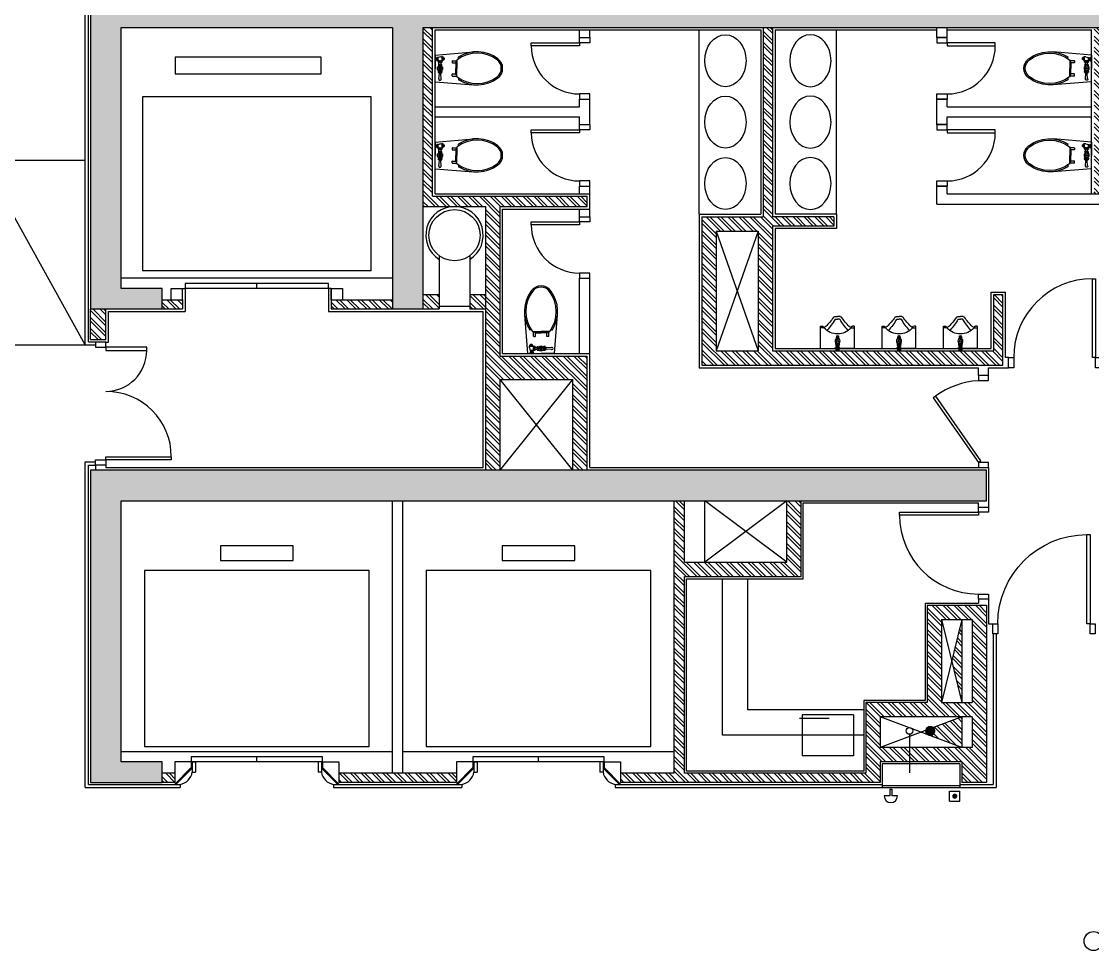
# Model space of a CAD drawing. Header units: millimetres. Extents: x 489570 to 664474, y -400689 to -233120.
# Drawn here: x 538886 to 549345, y -270743 to -261666 of the extents above; entities that cross this region are included whole.
import ezdxf
from ezdxf.lldxf.tags import DXFTag

# ---------------------------------------------------------------- set-up
doc = ezdxf.new("R2010")
doc.units = ezdxf.units.MM
doc.header["$LTSCALE"] = 10
doc.header["$MEASUREMENT"] = 0
for name, color, linetype in [('XREF BB LVL 3$0$X-WTC3-Level 3 segmented$0$DAS', 1, 'XREF BB LVL 3$0$X-WTC3-Level 3 segmented$0$DASHDOT'), ('XREF BB LVL 3$0$X-WTC3-Level 3 segmented$0$DOOR', 2, 'Continuous'), ('XREF BB LVL 3$0$X-WTC3-Level 3 segmented$0$DOR', 2, 'Continuous'), ('XREF BB LVL 3$0$X-WTC3-Level 3 segmented$0$FIN', 7, 'Continuous'), ('XREF BB LVL 3$0$X-WTC3-Level 3 segmented$0$GR-FITTING', 7, 'Continuous'), ('XREF BB LVL 3$0$X-WTC3-Level 3 segmented$0$HAT', 251, 'Continuous'), ('XREF BB LVL 3$0$X-WTC3-Level 3 segmented$0$HID', 1, 'XREF BB LVL 3$0$X-WTC3-Level 3 segmented$0$HIDDEN'), ('XREF BB LVL 3$0$X-WTC3-Level 3 segmented$0$PAR-low', 8, 'Continuous'), ('XREF BB LVL 3$0$X-WTC3-Level 3 segmented$0$PAT', 7, 'Continuous'), ('XREF BB LVL 3$0$X-WTC3-Level 3 segmented$0$ram', 1, 'Continuous'), ('XREF BB LVL 3$0$X-WTC3-Level 3 segmented$0$SAN', 8, 'Continuous'), ('XREF BB LVL 3$0$X-WTC3-Level 3 segmented$0$SHE', 7, 'Continuous'), ('XREF BB LVL 3$0$X-WTC3-Level 3 segmented$0$SPRINK', 7, 'Continuous'), ('XREF BB LVL 3$0$X-WTC3-Level 3 segmented$0$WAL', 7, 'Continuous')]:
    doc.layers.add(name, color=color, linetype=linetype)
tags = doc.linetypes.add('XREF BB LVL 3$0$X-WTC3-Level 3 segmented$0$DASHDOT', pattern=[1, 0.5, -0.25, 0, -0.25]).pattern_tags.tags
tags[10:11] = [DXFTag(74, 4), DXFTag(75, 0), DXFTag(340, '0'), DXFTag(46, 1.0), DXFTag(50, 0.0), DXFTag(44, 0.0), DXFTag(45, 0.0)]
tags[8:9] = [DXFTag(74, 4), DXFTag(75, 0), DXFTag(340, '0'), DXFTag(46, 1.0), DXFTag(50, 0.0), DXFTag(44, 0.0), DXFTag(45, 0.0)]
tags[6:7] = [DXFTag(74, 4), DXFTag(75, 0), DXFTag(340, '0'), DXFTag(46, 1.0), DXFTag(50, 0.0), DXFTag(44, 0.0), DXFTag(45, 0.0)]
tags[4:5] = [DXFTag(74, 4), DXFTag(75, 0), DXFTag(340, '0'), DXFTag(46, 1.0), DXFTag(50, 0.0), DXFTag(44, 0.0), DXFTag(45, 0.0)]
tags = doc.linetypes.add('XREF BB LVL 3$0$X-WTC3-Level 3 segmented$0$HIDDEN', pattern=[0.375, 0.25, -0.125]).pattern_tags.tags
tags[6:7] = [DXFTag(74, 4), DXFTag(75, 0), DXFTag(340, '0'), DXFTag(46, 1.0), DXFTag(50, 0.0), DXFTag(44, 0.0), DXFTag(45, 0.0)]
tags[4:5] = [DXFTag(74, 4), DXFTag(75, 0), DXFTag(340, '0'), DXFTag(46, 1.0), DXFTag(50, 0.0), DXFTag(44, 0.0), DXFTag(45, 0.0)]
pattern_1 = [(45, (-259.5, 12500), (-53.033, 53.033), []), (45, (-224.145, 12500), (-53.033, 53.033), [])]

# ---------------------------------------------------------------- blocks, each defined once
blk = doc.blocks.new('XREF BB LVL 3$0$X-WTC3-Level 3 segmented$0$SPRINKLER')
at = {"layer": 'XREF BB LVL 3$0$X-WTC3-Level 3 segmented$0$SPRINK', "color": 1, "const_width": 50}
blk.add_lwpolyline([(-25, 0, 1), (25, 0, 1)], format="xyb", close=True, dxfattribs=at)
blk = doc.blocks.new('XREF BB LVL 3$0$X-WTC3-Level 3 segmented$0$TA-CU714V')
at = {"layer": 'XREF BB LVL 3$0$X-WTC3-Level 3 segmented$0$SAN', "color": 0, "linetype": 'Continuous'}
for p, q in [((0, 65), (376, 95)), ((0, 65), (0, -65)), ((10, 14), (10, 37)), ((22, 34), (10, 34)), ((22, 17), (10, 17)), ((22, 12), (22, 39)), ((30, 12), (30, 39)), ((30, 14), (33, 14)), ((34, 8), (64, 8)), ((36, 11), (36, 8)), ((56, 48), (67, 48)), ((61, 9), (61, 8)), ((68, 12), (64, 12)), ((68, 11), (68, 48)), ((68, 48), (75, 48)), ((68, 11), (74, 11)), ((70, 11), (70, 48)), ((83, 34), (82, 34)), ((83, 26), (82, 26)), ((83, 39), (83, 21)), ((83, 39), (88, 39)), ((83, 21), (88, 21)), ((90, 37), (90, 22)), ((167, 7), (167, -7)), ((170, 10), (213, 10)), ((213, 17), (213, -65)), ((230, 30), (230, 44)), ((0, -195), (0, -65)), ((33, -29), (33, -45)), ((34, -7), (64, -7)), ((34, -27), (63, -27)), ((34, -91), (64, -91)), ((36, -91), (36, -86)), ((38, -27), (38, -7)), ((59, -27), (59, -7)), ((64, -29), (64, -45)), ((64, -91), (64, -84)), ((170, -11), (202, -11)), ((202, -6), (202, -65)), ((202, -124), (202, -65)), ((206, -3), (213, -3)), ((213, -147), (213, -65)), ((0, -195), (376, -226)), ((34, -107), (64, -107)), ((38, -107), (38, -114)), ((38, -168), (42, -115)), ((40, -115), (59, -115)), ((59, -168), (56, -115)), ((61, -107), (61, -114)), ((167, -137), (167, -123)), ((170, -120), (202, -120)), ((170, -141), (213, -141)), ((206, -127), (213, -127)), ((230, -160), (230, -174))]:
    blk.add_line(p, q, dxfattribs=at)
for points in [[(30, 39, 0.118426), (30, 40, 0.104638), (29, 41, 0.089652), (28, 42, 0.081329), (26, 42, 0.081329), (25, 42, 0.089652), (23, 41, 0.104638), (23, 40, 0.118426), (22, 39, 0.118426), (23, 38, 0.104638), (23, 37, 0.089652), (25, 36, 0.081329), (26, 36, 0.081329), (28, 36, 0.089652), (29, 37, 0.104638), (30, 38, 0.118426)], [(30, 26, 0.050004), (30, 29, 0.063828), (29, 31, 0.10367), (28, 33, 0.177525), (26, 34, 0.177525), (25, 33, 0.10367), (23, 31, 0.063828), (23, 29, 0.050004), (22, 26, 0.050004), (23, 22, 0.063828), (23, 20, 0.10367), (25, 18, 0.177525), (26, 18, 0.177525), (28, 18, 0.10367), (29, 20, 0.063828), (30, 22, 0.050004)], [(30, 12, 0.118426), (30, 14, 0.104638), (29, 15, 0.089652), (28, 15, 0.081329), (26, 16, 0.081329), (25, 15, 0.089652), (23, 15, 0.104638), (23, 14, 0.118426), (22, 12, 0.118426), (23, 11, 0.104638), (23, 10, 0.089652), (25, 10, 0.081329), (26, 9, 0.081329), (28, 9, 0.089652), (29, 10, 0.104638), (30, 11, 0.118426)], [(34, -7, 0.190243), (35, -7, 0.100817), (37, -5, 0.058938), (37, -3, 0.045387), (38, 0, 0.045387), (37, 4, 0.058938), (37, 6, 0.100817), (35, 8, 0.190243), (34, 8, 0.190243), (33, 8, 0.100817), (32, 6, 0.058938), (31, 4, 0.045387), (31, 0, 0.045387), (31, -3, 0.058938), (32, -5, 0.100817), (33, -7, 0.190243)], [(49, -7, 0.074722), (53, -7, 0.085277), (57, -5, 0.106212), (59, -2, 0.127921), (60, 0, 0.127921), (59, 3, 0.106212), (57, 6, 0.085277), (53, 7, 0.074722), (49, 8, 0.074722), (45, 7, 0.085277), (42, 6, 0.106212), (40, 3, 0.127921), (39, 0, 0.127921), (40, -2, 0.106212), (42, -5, 0.085277), (45, -7, 0.074722)], [(64, -7, 0.190243), (66, -7, 0.100817), (67, -5, 0.058938), (68, -3, 0.045387), (68, 0, 0.045387), (68, 4, 0.058938), (67, 6, 0.100817), (66, 8, 0.190243), (64, 8, 0.190243), (63, 8, 0.100817), (62, 6, 0.058938), (61, 4, 0.045387), (61, 0, 0.045387), (61, -3, 0.058938), (62, -5, 0.100817), (63, -7, 0.190243)], [(34, -107, 0.190243), (35, -106, 0.100817), (37, -104, 0.058938), (37, -102, 0.045387), (38, -99, 0.045387), (37, -96, 0.058938), (37, -94, 0.100817), (35, -92, 0.190243), (34, -91, 0.190243), (33, -92, 0.100817), (32, -94, 0.058938), (31, -96, 0.045387), (31, -99, 0.045387), (31, -102, 0.058938), (32, -104, 0.100817), (33, -106, 0.190243)], [(49, -107, 0.074722), (53, -106, 0.085277), (57, -104, 0.106212), (59, -102, 0.127921), (60, -99, 0.127921), (59, -96, 0.106212), (57, -94, 0.085277), (53, -92, 0.074722), (49, -91, 0.074722), (45, -92, 0.085277), (42, -94, 0.106212), (40, -96, 0.127921), (39, -99, 0.127921), (40, -102, 0.106212), (42, -104, 0.085277), (45, -106, 0.074722)], [(64, -107, 0.190243), (66, -106, 0.100817), (67, -104, 0.058938), (68, -102, 0.045387), (68, -99, 0.045387), (68, -96, 0.058938), (67, -94, 0.100817), (66, -92, 0.190243), (64, -91, 0.190243), (63, -92, 0.100817), (62, -94, 0.058938), (61, -96, 0.045387), (61, -99, 0.045387), (61, -102, 0.058938), (62, -104, 0.100817), (63, -106, 0.190243)]]:
    blk.add_lwpolyline(points, format="xyb", close=True, dxfattribs=at)
blk.add_lwpolyline([(49, -56), (41, -60), (41, -68), (49, -73), (56, -68), (56, -60)], close=True, dxfattribs=at)
for centre, radius in [((48, -64), 25.1), ((48, -64), 20.5), ((49, -64), 6.36)]:
    blk.add_circle(centre, radius, dxfattribs=at)
for centre, radius, start, end in [((0, 37), 9.84, 0.5943, 92.0533), ((0, 14), 9.84, 267.9467, 359.4057), ((55, 3), 44.4, 89.1806, 124.5357), ((33, 11), 2.59, 0, 90), ((64, 9), 2.59, 90, 180), ((67, 47), 1.04, 0, 90), ((74, 16), 5.18, 270, 333.0965), ((75, 43), 5.18, 22.5111, 90), ((44, 31), 38.2, 333.0965, 22.5111), ((88, 37), 1.55, 0, 90), ((88, 22), 1.55, 270, 0), ((170, 7), 3.24, 90, 180), ((217, 17), 3.24, 126.7705, 180), ((410, -242), 326, 53.0131, 126.7705), ((233, 44), 3.24, 121.7858, 180), ((410, -242), 339, 53.0131, 121.7858), ((543, -64), 104, 359.3863, 52.4897), ((543, -64), 117, 359.3863, 52.4897), ((34, -29), 1.55, 90, 180), ((63, -29), 1.55, 0, 90), ((170, -7), 3.24, 180, 270), ((206, -6), 3.24, 90, 180), ((543, -66), 104, 307.5103, 0.6137), ((543, -66), 117, 307.5103, 0.6137), ((40, -114), 1.55, 180, 270), ((48, -171), 10.8, 162.4211, 13.723), ((59, -114), 1.55, 270, 0), ((170, -123), 3.24, 90, 180), ((170, -137), 3.24, 180, 270), ((206, -124), 3.24, 180, 270), ((217, -147), 3.24, 180, 233.2295), ((410, 112), 326, 233.2295, 306.9869), ((233, -174), 3.24, 180, 238.2142), ((410, 112), 339, 238.2142, 306.9869)]:
    blk.add_arc(centre, radius, start, end, dxfattribs=at)
blk = doc.blocks.new('XREF BB LVL 3$0$X-WTC3-Level 3 segmented$0$PA60X')
at = {"layer": 'XREF BB LVL 3$0$X-WTC3-Level 3 segmented$0$DOOR'}
for p, q in [((-0.08, 0.57), (-0.05, 0.57)), ((-0.08, 0.1), (-0.08, 0.57)), ((-0.05, 0.57), (-0.05, 0.1)), ((-0.55, 0.1), (-0.6, 0.1)), ((-0.6, 0.1), (-0.6, 0)), ((-0.6, 0), (-0.55, 0)), ((-0.55, 0), (-0.55, 0.1)), ((-0.05, 0.1), (-0.08, 0.1)), ((-0.05, 0), (-0.05, 0.1)), ((-0.05, 0.1), (0, 0.1)), ((0, 0), (-0.05, 0)), ((0, 0.1), (0, 0))]:
    blk.add_line(p, q, dxfattribs=at)
blk.add_arc((-0.08, 0.1), 0.47, 90, 180, dxfattribs=at)
blk = doc.blocks.new('XREF BB LVL 3$0$X-WTC3-Level 3 segmented$0$PA60')
at = {"layer": 'XREF BB LVL 3$0$X-WTC3-Level 3 segmented$0$DOOR'}
for p, q in [((0.08, 0.57), (0.05, 0.57)), ((0.05, 0.57), (0.05, 0.1)), ((0.08, 0.1), (0.08, 0.57)), ((0, 0.1), (0, 0)), ((0.05, 0.1), (0, 0.1)), ((0, 0), (0.05, 0)), ((0.05, 0.1), (0.08, 0.1)), ((0.05, 0), (0.05, 0.1)), ((0.55, 0.1), (0.6, 0.1)), ((0.55, 0), (0.55, 0.1)), ((0.6, 0), (0.55, 0)), ((0.6, 0.1), (0.6, 0))]:
    blk.add_line(p, q, dxfattribs=at)
blk.add_arc((0.08, 0.1), 0.47, 0, 90, dxfattribs=at)
blk = doc.blocks.new('XREF BB LVL 3$0$X-WTC3-Level 3 segmented$0$PA90X')
at = {"layer": 'XREF BB LVL 3$0$X-WTC3-Level 3 segmented$0$DOOR'}
for p, q in [((-0.08, 0.1), (-0.08, 0.87)), ((-0.08, 0.87), (-0.05, 0.87)), ((-0.05, 0.87), (-0.05, 0.1)), ((-0.9, 0.1), (-0.85, 0.1)), ((-0.9, 0), (-0.9, 0.1)), ((-0.85, 0), (-0.9, 0)), ((-0.85, 0.1), (-0.85, 0)), ((-0.05, 0.1), (-0.08, 0.1)), ((-0.05, 0), (-0.05, 0.1)), ((-0.05, 0.1), (0, 0.1)), ((0, 0), (-0.05, 0)), ((0, 0.1), (0, 0))]:
    blk.add_line(p, q, dxfattribs=at)
blk.add_arc((-0.08, 0.1), 0.77, 90, 180, dxfattribs=at)
blk = doc.blocks.new('XREF BB LVL 3$0$X-WTC3-Level 3 segmented$0$PA100')
at = {"layer": 'XREF BB LVL 3$0$X-WTC3-Level 3 segmented$0$DOOR'}
for p, q in [((0.05, 0.97), (0.05, 0.1)), ((0.08, 0.97), (0.05, 0.97)), ((0.08, 0.1), (0.08, 0.97)), ((0.05, 0.1), (0, 0.1)), ((0, 0.1), (0, 0)), ((0.05, 0.1), (0.08, 0.1)), ((0.05, 0), (0.05, 0.1)), ((0.95, 0.1), (0.95, 0)), ((1, 0.1), (0.95, 0.1)), ((1, 0), (1, 0.1)), ((0, 0), (0.05, 0)), ((0.95, 0), (1, 0))]:
    blk.add_line(p, q, dxfattribs=at)
blk.add_arc((0.08, 0.1), 0.87, 0, 90, dxfattribs=at)
blk = doc.blocks.new('XREF BB LVL 3$0$X-WTC3-Level 3 segmented$0$TA-U57M')
at = {"layer": 'XREF BB LVL 3$0$X-WTC3-Level 3 segmented$0$GR-FITTING', "color": 0}
for p, q in [((-11, -11), (-26, 0)), ((-13, 17), (13, 17)), ((-13, 0), (-13, 17)), ((9, -11), (26, 0)), ((13, 17), (13, 0)), ((-7, -63), (-13, -73)), ((-13, -73), (-7, -84)), ((9, -11), (-11, -11)), ((11, -99), (-11, -99)), ((6, -63), (-7, -63)), ((-7, -84), (6, -84)), ((12, -73), (6, -63)), ((6, -84), (12, -73)), ((11, -109), (-11, -109)), ((12, -119), (-11, -119)), ((-9, -114), (-9, -109)), ((7, -115), (-8, -115)), ((-3, -119), (-3, -115)), ((3, -119), (3, -115)), ((9, -114), (9, -109))]:
    blk.add_line(p, q, dxfattribs=at)
at = {"layer": 'XREF BB LVL 3$0$X-WTC3-Level 3 segmented$0$GR-FITTING', "color": 0, "extrusion": (0, 0, -1)}
for centre, major_axis in [((0, -73), (0, 25.4)), ((0, -33), (0, 10.8)), ((0, -33), (0, 7.38))]:
    blk.add_ellipse(centre, major_axis=major_axis, ratio=0.977675, dxfattribs=at)
for centre, major_axis, start_param, end_param in [((190, -64), (0, 212), 4.753069, 4.96598), ((-120, -58), (0, 140), 1.223064, 1.547267), ((0, -108), (0, 16.5), 2.321583, 3.961602), ((-8, -114), (0, 1.21), 3.141593, 4.712389), ((7, -114), (0, 1.21), 1.570796, 3.141593)]:
    blk.add_ellipse(centre, major_axis=major_axis, ratio=0.977675, start_param=start_param, end_param=end_param, dxfattribs=at)
at = {"layer": 'XREF BB LVL 3$0$X-WTC3-Level 3 segmented$0$GR-FITTING', "color": 0}
for centre, major_axis, start_param, end_param in [((-5, -104), (0, 9.25), 1.338282, 1.558772), ((-5, -104), (0, 9.25), 1.558772, 1.779262), ((-10, -103), (0, 3.63), 0.641318, 1.062781), ((-8, -104), (0, 5.94), 1.062781, 1.338282), ((-11, -101), (0, 1.54), 6.271161, 6.924503), ((-11, -101), (0, 1.54), 5.617818, 6.271161), ((-12, -103), (0, 3.63), 5.196354, 5.617818), ((-14, -104), (0, 5.94), 4.920854, 5.196354), ((-17, -104), (0, 9.25), 4.700364, 4.920854), ((-17, -104), (0, 9.25), 4.479874, 4.700364), ((-2, -105), (0, 5.57), 0.611779, 1.037458), ((-3, -104), (0, 3.58), 1.037458, 1.570796), ((-3, -104), (0, 3.58), 1.570796, 2.104134), ((-1, -107), (0, 7.53), 0.28281, 0.611779), ((0, -109), (0, 10.2), 6.283185, 6.565996), ((0, -109), (0, 10.2), 6.000375, 6.283185), ((1, -107), (0, 7.53), 5.671407, 6.000375), ((2, -105), (0, 5.57), 5.245727, 5.671407), ((3, -104), (0, 3.58), 4.712389, 5.245727), ((3, -104), (0, 3.58), 4.179051, 4.712389), ((18, -104), (0, 9.25), 1.558772, 1.779262), ((12, -103), (0, 3.63), 0.641318, 1.062781), ((14, -104), (0, 5.94), 1.062781, 1.338282), ((18, -104), (0, 9.25), 1.338282, 1.558772), ((11, -101), (0, 1.54), 6.271161, 6.924503), ((11, -101), (0, 1.54), 5.617818, 6.271161), ((10, -103), (0, 3.63), 5.196354, 5.617818), ((8, -104), (0, 5.94), 4.920854, 5.196354), ((5, -104), (0, 9.25), 4.700364, 4.920854), ((5, -104), (0, 9.25), 4.479874, 4.700364), ((-8, -105), (0, 5.94), 1.779262, 2.054762), ((-10, -106), (0, 3.63), 2.054762, 2.476225), ((-11, -108), (0, 1.54), 2.476225, 3.129568), ((-11, -108), (0, 1.54), 3.129568, 3.782911), ((-12, -106), (0, 3.63), 3.782911, 4.204374), ((-14, -105), (0, 5.94), 4.204374, 4.479874), ((-2, -103), (0, 5.57), 2.104134, 2.529814), ((-1, -102), (0, 7.53), 2.529814, 2.858782), ((0, -99), (0, 10.2), 2.858782, 3.141593), ((0, -99), (0, 10.2), 3.141593, 3.424403), ((1, -102), (0, 7.53), 3.424403, 3.753371), ((2, -103), (0, 5.57), 3.753371, 4.179051), ((14, -105), (0, 5.94), 1.779262, 2.054762), ((12, -106), (0, 3.63), 2.054762, 2.476225), ((11, -108), (0, 1.54), 2.476225, 3.129568), ((11, -108), (0, 1.54), 3.129568, 3.782911), ((10, -106), (0, 3.63), 3.782911, 4.204374), ((8, -105), (0, 5.94), 4.204374, 4.479874)]:
    blk.add_ellipse(centre, major_axis=major_axis, ratio=0.977675, start_param=start_param, end_param=end_param, dxfattribs=at)
at = {"layer": 'XREF BB LVL 3$0$X-WTC3-Level 3 segmented$0$SAN', "color": 0, "linetype": 'Continuous'}
for p, q in [((-165, 0), (0, 0)), ((-165, 0), (-165, -215)), ((165, 0), (0, 0)), ((165, 0), (165, -215)), ((-133, -199), (-162, -199)), ((-133, -199), (-143, -217)), ((133, -199), (143, -217)), ((133, -199), (162, -199)), ((-162, -218), (-146, -218)), ((-27, -310), (0, -310)), ((-20, -286), (0, -286)), ((20, -286), (0, -286)), ((27, -310), (0, -310)), ((162, -218), (146, -218))]:
    blk.add_line(p, q, dxfattribs=at)
at = {"layer": 'XREF BB LVL 3$0$X-WTC3-Level 3 segmented$0$SAN', "color": 0, "linetype": 'Continuous', "extrusion": (0, 0, -1)}
for centre, major_axis, start_param, end_param in [((-162, -196), (0, 3.02), 3.141593, 4.712389), ((-151, -255), (0, 56.1), 0.302993, 0.722879), ((1, -332), (0, 191), 5.482912, 6.276941), ((-475, -541), (0, 528), 0.802565, 1.060002), ((-1, -332), (0, 191), 0.006245, 0.800274), ((475, -541), (0, 528), 5.223184, 5.48062), ((151, -255), (0, 56.1), 5.560307, 5.980192), ((162, -196), (0, 3.02), 1.570796, 3.141593), ((-162, -215), (0, 3.02), 3.141593, 4.712389), ((-146, -215), (0, 3.02), 2.10462, 3.141593), ((-612, -726), (0, 722), 0.781304, 0.946281), ((-27, -295), (0, 15.1), 3.141593, 4.087874), ((-20, -280), (0, 6.05), 3.141593, 4.201594), ((20, -280), (0, 6.05), 2.081591, 3.141593), ((27, -295), (0, 15.1), 2.195311, 3.141593), ((612, -726), (0, 722), 5.336904, 5.501881), ((146, -215), (0, 3.02), 3.141593, 4.178565), ((162, -215), (0, 3.02), 1.570796, 3.141593)]:
    blk.add_ellipse(centre, major_axis=major_axis, ratio=0.977675, start_param=start_param, end_param=end_param, dxfattribs=at)
blk = doc.blocks.new('XREF BB LVL 3$0$X-WTC3-Level 3 segmented$0$PA90')
at = {"layer": 'XREF BB LVL 3$0$X-WTC3-Level 3 segmented$0$DOOR'}
for p, q in [((0.682, 0.54), (0.05, 0.1)), ((0.699, 0.516), (0.682, 0.54)), ((0.067, 0.075), (0.699, 0.516)), ((0, 0.1), (0, 0)), ((0.05, 0.1), (0, 0.1)), ((0, 0), (0.05, 0)), ((0.05, 0), (0.05, 0.1)), ((0.05, 0.1), (0.067, 0.075)), ((0.9, 0.1), (0.85, 0.1)), ((0.85, 0.1), (0.85, 0)), ((0.85, 0), (0.9, 0)), ((0.9, 0), (0.9, 0.1))]:
    blk.add_line(p, q, dxfattribs=at)
blk.add_arc((0.05, 0.05), 0.8, 3.5833, 35.6777, dxfattribs=at)
blk = doc.blocks.new('XREF BB LVL 3$0$X-WTC3-Level 3 segmented$0$CORE3-8')
at = {"layer": 'XREF BB LVL 3$0$X-WTC3-Level 3 segmented$0$HAT'}
for points in [[(1550, -2250), (1750, -2250), (1750, -1850), (4300, -1850), (4300, -10300), (4600, -10300), (4600, -1550), (1550, -1550)], [(1850, -11440), (1550, -11440), (1550, -14950), (9325, -14950), (9325, -1550), (6175, -1550), (6175, -2250), (6375, -2250), (6375, -1850), (8925, -1850), (8925, -4500), (6175, -4500), (6175, -4800), (8925, -4800), (8925, -11440), (2900, -11440), (2900, -11740), (8925, -11740), (8925, -14550), (1850, -14550)]]:
    blk.add_hatch(color=256, dxfattribs=at).paths.add_polyline_path(points)
h = blk.add_hatch(dxfattribs=at)
h.set_pattern_fill('ANSI32', color=8, scale=200, style=0)
h.set_pattern_definition(pattern_1)
h.paths.add_polyline_path([(1640, -2250), (1550, -2250), (1550, -2375), (1640, -2375)])
h.paths.add_polyline_path([(1640, -3975), (1550, -3975), (1550, -5125), (1640, -5125)])
h.paths.add_polyline_path([(1640, -6725), (1550, -6725), (1550, -7350), (1550, -9260), (1750, -9260), (1750, -10060), (1550, -10060), (1550, -10300), (3280, -10300), (3280, -9720), (2330, -9720), (2330, -9120), (1640, -9120), (1640, -7350), (3560, -7350), (3560, -8490), (4300, -8490), (4300, -8350), (3700, -8350), (3700, -7350), (4300, -7350), (4300, -7250), (1640, -7250)])
h.paths.add_polyline_path([(1890, -9260), (2190, -9260), (2190, -10160), (1890, -10160)], flags=16)
h.paths.add_polyline_path([(2190, -10060), (1890, -10060), (2040, -9660)], flags=0)
h.paths.add_polyline_path([(2330, -9860), (3140, -9860), (3140, -10160), (2330, -10160)], flags=16)
h.paths.add_polyline_path([(3140, -10060), (2330, -10060), (2735, -9960)], flags=0)
h.paths.add_polyline_path([(6315, -4800), (6175, -4800), (6175, -4955), (6315, -4955)])
h.paths.add_polyline_path([(6315, -5255), (6175, -5255), (6175, -5410), (6315, -5410)])
h = blk.add_hatch(dxfattribs=at)
h.set_pattern_fill('ANSI32', color=8, scale=200, style=0)
h.set_pattern_definition([(225, (259.5, -12500), (53.033, -53.033), []), (225, (224.145, -12500), (53.033, -53.033), [])])
h.paths.add_polyline_path([(6265, -3900), (6175, -3900), (6175, -4500), (6265, -4500)])
h = blk.add_hatch(dxfattribs=at)
h.set_pattern_fill('ANSI32', color=8, scale=200, style=0)
h.set_pattern_definition(pattern_1)
h.paths.add_polyline_path([(5715, -5550), (7175, -5550), (7175, -6400), (7275, -6400), (7275, -4890), (8925, -4890), (8925, -4800), (7175, -4800), (7175, -5410), (4600, -5410), (4600, -5550), (5485, -5550), (5485, -6260), (4600, -6260), (4600, -6400), (5715, -6400)])
h = blk.add_hatch(dxfattribs=at)
h.set_pattern_fill('ANSI32', color=8, scale=200, style=0)
h.set_pattern_definition(pattern_1)
h.paths.add_polyline_path([(8925, -8120), (7075, -8120), (7075, -7520), (6875, -7520), (6875, -7660), (6935, -7660), (6935, -8070), (6875, -8070), (6875, -8210), (6985, -8210), (6985, -8810), (7075, -8810), (7075, -8210), (8925, -8210)])
h.paths.add_polyline_path([(6875, -8070), (5765, -8070), (5765, -7660), (6875, -7660), (6875, -7520), (5625, -7520), (5625, -10460), (6315, -10460), (6315, -10370), (5765, -10370), (5765, -8210), (6875, -8210)])
h.paths.add_polyline_path([(8925, -11350), (7300, -11350), (7300, -11440), (8925, -11440)])
for p, q in [((4650, -1700), (4650, -1600)), ((4650, -1600), (4700, -1600)), ((4700, -1600), (4700, -1700)), ((5800, -1600), (5800, -1700)), ((5850, -1600), (5800, -1600)), ((5850, -1700), (5850, -1600)), ((4700, -1700), (4650, -1700)), ((4700, -1700), (4730, -1700)), ((4700, -2340), (4700, -1700)), ((4730, -1700), (4730, -2340)), ((5800, -1700), (5770, -1700)), ((5770, -1700), (5770, -2100)), ((5800, -1700), (5850, -1700)), ((5800, -2100), (5800, -1700)), ((5770, -2100), (5800, -2100)), ((4730, -2340), (4700, -2340))]:
    blk.add_line(p, q)
for centre, radius, start, end in [((4730, -1700), 640, 270, 0), ((5770, -1700), 400, 180, 270)]:
    blk.add_arc(centre, radius, start, end)
at = {"layer": 'XREF BB LVL 3$0$X-WTC3-Level 3 segmented$0$DAS'}
for p, q in [((4600, -6260), (5485, -5550)), ((4600, -5550), (5485, -6260)), ((4300, -8350), (3700, -7550)), ((3700, -8350), (4300, -7550)), ((6935, -8070), (5765, -7660)), ((6935, -7660), (5765, -8070)), ((2190, -10060), (1890, -9260)), ((1890, -10060), (2190, -9260)), ((3140, -10060), (2330, -9860)), ((3140, -9860), (2330, -10060))]:
    blk.add_line(p, q, dxfattribs=at)
at = {"layer": 'XREF BB LVL 3$0$X-WTC3-Level 3 segmented$0$DOR'}
for p, q in [((1500, -9280), (1500, -10040)), ((1520, -9280), (1520, -10040)), ((7375, -9815), (7375, -9915)), ((7975, -9815), (7975, -9915)), ((8225, -9815), (8225, -9915)), ((8825, -9815), (8825, -9915))]:
    blk.add_line(p, q, dxfattribs=at)
at = {"layer": 'XREF BB LVL 3$0$X-WTC3-Level 3 segmented$0$FIN'}
for p, q in [((1500, -1500), (4680, -1500)), ((1500, -1500), (1500, -2425)), ((1530, -1530), (4650, -1530)), ((1530, -1530), (1530, -2425)), ((4650, -1530), (4650, -1600)), ((4680, -1500), (4680, -1600)), ((5825, -1500), (9325, -1500)), ((5825, -1500), (5825, -1600)), ((5855, -1530), (9325, -1530)), ((5855, -1530), (5855, -1600)), ((5855, -1600), (5850, -1600)), ((1850, -4500), (1850, -1850)), ((6475, -4500), (6475, -1850)), ((1530, -2371), (1694, -2535)), ((1530, -2385), (1690, -2545)), ((6265, -2340), (6375, -2340)), ((6375, -2340), (6375, -2450)), ((1530, -2425), (1500, -2425)), ((6265, -2450), (6375, -2450)), ((6375, -3875), (6375, -2475)), ((6425, -2475), (6375, -2475)), ((6425, -3875), (6425, -2475)), ((1750, -2545), (1650, -2545)), ((1750, -2545), (1650, -2545)), ((1650, -2545), (1650, -2575)), ((1750, -2575), (1650, -2575)), ((1750, -2575), (1650, -2575)), ((1750, -2535), (1694, -2535)), ((1750, -3815), (1750, -2535)), ((1750, -2535), (1750, -2575)), ((1800, -2535), (1750, -2535)), ((1750, -2545), (1750, -2575)), ((1800, -3815), (1800, -2535)), ((1750, -3175), (1800, -3175)), ((6375, -3175), (6425, -3175)), ((1530, -3965), (1690, -3805)), ((1530, -3979), (1694, -3815)), ((1750, -3775), (1650, -3775)), ((1650, -3805), (1650, -3775)), ((1750, -3775), (1650, -3775)), ((1750, -3805), (1650, -3805)), ((1750, -3805), (1650, -3805)), ((1750, -3815), (1694, -3815)), ((1750, -3805), (1750, -3775)), ((1750, -3815), (1750, -3775)), ((1750, -3815), (1800, -3815)), ((1500, -3925), (1500, -5175)), ((1530, -3925), (1500, -3925)), ((1530, -3925), (1530, -5175)), ((6375, -3900), (6265, -3900)), ((6375, -3875), (6425, -3875)), ((6375, -3900), (6375, -4010)), ((6375, -4010), (6265, -4010)), ((1850, -7250), (1850, -4600)), ((1530, -5121), (1694, -5285)), ((1530, -5175), (1500, -5175)), ((1530, -5135), (1690, -5295)), ((1650, -5295), (1650, -5325)), ((1750, -5295), (1650, -5295)), ((1750, -5295), (1650, -5295)), ((1750, -5325), (1650, -5325)), ((1750, -5325), (1650, -5325)), ((1750, -5285), (1694, -5285)), ((1750, -5285), (1750, -5325)), ((1800, -5285), (1750, -5285)), ((1750, -6565), (1750, -5285)), ((1750, -5295), (1750, -5325)), ((1800, -6565), (1800, -5285)), ((1750, -5925), (1800, -5925)), ((1530, -6715), (1690, -6555)), ((1530, -6729), (1694, -6565)), ((1750, -6525), (1650, -6525)), ((1750, -6525), (1650, -6525)), ((1650, -6555), (1650, -6525)), ((1750, -6555), (1650, -6555)), ((1750, -6555), (1650, -6555)), ((1750, -6565), (1694, -6565)), ((1750, -6565), (1750, -6525)), ((1750, -6555), (1750, -6525)), ((1750, -6565), (1800, -6565)), ((1500, -6675), (1500, -9280)), ((1530, -6675), (1500, -6675)), ((1530, -6675), (1530, -9280)), ((7100, -7495), (8900, -7495)), ((2210, -8500), (1810, -8500)), ((1810, -9000), (1810, -8500)), ((2210, -9000), (2210, -8500)), ((7100, -8835), (8900, -8835)), ((2210, -9000), (1810, -9000)), ((1530, -9280), (1500, -9280)), ((7200, -9815), (7200, -11440)), ((7200, -9815), (7375, -9815)), ((7974, -9815), (8225, -9815)), ((8825, -9815), (8925, -9815)), ((7300, -9915), (7300, -11440)), ((7300, -9915), (7375, -9915)), ((7975, -9915), (8050, -9915)), ((8050, -9915), (8050, -11325)), ((8150, -9915), (8150, -11325)), ((8150, -9915), (8225, -9915)), ((8825, -9915), (8925, -9915)), ((1500, -10040), (1500, -10395)), ((1530, -10040), (1500, -10040)), ((1530, -10040), (1530, -10365)), ((3000, -10395), (1500, -10395)), ((3000, -10365), (1530, -10365))]:
    blk.add_line(p, q, dxfattribs=at)
for points in [[(1900, -4272), (3620, -4272), (3620, -2078), (1900, -2078)], [(8248, -2060), (6552, -2060), (6552, -4290), (8248, -4290)], [(8634, -2379), (8470, -2379), (8470, -3803), (8634, -3803)], [(3716, -3530), (3860, -3530), (3860, -2820), (3716, -2820)], [(1900, -7022), (3620, -7022), (3620, -4828), (1900, -4828)], [(3716, -6280), (3860, -6280), (3860, -5570), (3716, -5570)]]:
    blk.add_lwpolyline(points, close=True, dxfattribs=at)
for centre, radius, start, end in [((1676, -2399), 148, 190.126, 259.874), ((1676, -3951), 148, 100.126, 169.874), ((6895, -5105), 280, 212.3924, 147.6076), ((1676, -5149), 148, 190.126, 259.874), ((1676, -6701), 148, 100.126, 169.874)]:
    blk.add_arc(centre, radius, start, end, dxfattribs=at)
at = {"layer": 'XREF BB LVL 3$0$X-WTC3-Level 3 segmented$0$HAT', "color": 8}
for p, q in [((5875, -1550), (6175, -1550)), ((5875, -1550), (5875, -1700)), ((5875, -1624), (5949, -1550)), ((5875, -1659), (5984, -1550)), ((5905, -1700), (6055, -1550)), ((5941, -1700), (6091, -1550)), ((6011, -1700), (6161, -1550)), ((6047, -1700), (6175, -1572)), ((6117, -1700), (6175, -1642)), ((5875, -1700), (6175, -1700)), ((6153, -1700), (6175, -1678)), ((1550, -2375), (1550, -2250)), ((1640, -2375), (1640, -2250)), ((6175, -2250), (6175, -2450)), ((6175, -2279), (6204, -2250)), ((6175, -2314), (6239, -2250)), ((6175, -2385), (6265, -2295)), ((6265, -2250), (6265, -2450)), ((1640, -2375), (1550, -2375)), ((6175, -2420), (6265, -2330)), ((6216, -2450), (6265, -2401)), ((6265, -2450), (6175, -2450)), ((6251, -2450), (6265, -2436)), ((6265, -3900), (6175, -3900)), ((6175, -3900), (6175, -4500)), ((6265, -3900), (6265, -4500)), ((1550, -5125), (1550, -3975)), ((1640, -3975), (1550, -3975)), ((1640, -5125), (1640, -3975)), ((6175, -4800), (6175, -4955)), ((6315, -4800), (6315, -4955)), ((7175, -4800), (7175, -5410)), ((7275, -4890), (8925, -4890)), ((7275, -4890), (7275, -6400)), ((6315, -4955), (6175, -4955)), ((1640, -5125), (1550, -5125)), ((6315, -5255), (6175, -5255)), ((6175, -5255), (6175, -5410)), ((6315, -5255), (6315, -5410)), ((4600, -5410), (7175, -5410)), ((4600, -5550), (5485, -5550)), ((5485, -5550), (5485, -6260)), ((5715, -5550), (7175, -5550)), ((5715, -5550), (5715, -6400)), ((7175, -5550), (7175, -6400)), ((4600, -6260), (5485, -6260)), ((4600, -6400), (5715, -6400)), ((7175, -6400), (7275, -6400)), ((1640, -6725), (1550, -6725)), ((1550, -7350), (1550, -6725)), ((1640, -7250), (1640, -6725)), ((1640, -7250), (4300, -7250)), ((1550, -9260), (1550, -7350)), ((1640, -9120), (1640, -7350)), ((1640, -7350), (3560, -7350)), ((3560, -7350), (3560, -8490)), ((3700, -7350), (4300, -7350)), ((3700, -7350), (3700, -8350)), ((5625, -7520), (5625, -10460)), ((7075, -7520), (5625, -7520)), ((7075, -7520), (7075, -8120)), ((6935, -7660), (5765, -7660)), ((5765, -7660), (5765, -8070)), ((6935, -7660), (6935, -8070)), ((6935, -8070), (5765, -8070)), ((8925, -8120), (7075, -8120)), ((5765, -8210), (5765, -10370)), ((6985, -8210), (5765, -8210)), ((6985, -8810), (6985, -8210)), ((8925, -8210), (7075, -8210)), ((7075, -8810), (7075, -8210)), ((3700, -8350), (4300, -8350)), ((3560, -8490), (4300, -8490)), ((7075, -8810), (6985, -8810)), ((2330, -9120), (1640, -9120)), ((2330, -9720), (2330, -9120)), ((1750, -9260), (1550, -9260)), ((1750, -10060), (1750, -9260)), ((1890, -10160), (1890, -9260)), ((2190, -9260), (1890, -9260)), ((2190, -10160), (2190, -9260)), ((3280, -9720), (2330, -9720)), ((3280, -9720), (3280, -10300)), ((2330, -9860), (2330, -10160)), ((3140, -9860), (2330, -9860)), ((3140, -9860), (3140, -10160)), ((1750, -10060), (1550, -10060)), ((1750, -10060), (1550, -10060)), ((1550, -10300), (1550, -10060)), ((2190, -10160), (1890, -10160)), ((3140, -10160), (2330, -10160)), ((3280, -10300), (1550, -10300)), ((5765, -10370), (6315, -10370)), ((5625, -10460), (6315, -10460))]:
    blk.add_line(p, q, dxfattribs=at)
at = {"layer": 'XREF BB LVL 3$0$X-WTC3-Level 3 segmented$0$HAT'}
for p, q in [((5875, -1553), (5878, -1550)), ((6265, -3900), (6175, -3900)), ((6315, -10370), (6315, -10460))]:
    blk.add_line(p, q, dxfattribs=at)
at = {"layer": 'XREF BB LVL 3$0$X-WTC3-Level 3 segmented$0$HID'}
for p, q in [((2010, -9100), (2010, -7720)), ((2010, -7720), (3540, -7720))]:
    blk.add_line(p, q, dxfattribs=at)
at = {"layer": 'XREF BB LVL 3$0$X-WTC3-Level 3 segmented$0$PAR-low'}
for p, q in [((8050, -4915), (8050, -6325)), ((8150, -4915), (8150, -6325)), ((5740, -6325), (6475, -6325)), ((6475, -6325), (6475, -6425)), ((7075, -6325), (7150, -6325)), ((7075, -6325), (7075, -6425)), ((7300, -6325), (7375, -6325)), ((7375, -6325), (7375, -6425)), ((7975, -6325), (7975, -6425)), ((7975, -6325), (8050, -6325)), ((8150, -6325), (8225, -6325)), ((8225, -6325), (8225, -6425)), ((8825, -6325), (8825, -6425)), ((8825, -6325), (8900, -6325)), ((5740, -6425), (6475, -6425)), ((7075, -6425), (7325, -6425)), ((7300, -6425), (7375, -6425)), ((7975, -6425), (8225, -6425)), ((8825, -6425), (8900, -6425))]:
    blk.add_line(p, q, dxfattribs=at)
at = {"layer": 'XREF BB LVL 3$0$X-WTC3-Level 3 segmented$0$PAT'}
for p, q in [((1750, -2375), (1640, -2375)), ((1750, -2535), (1750, -2375)), ((1750, -3815), (1750, -3975)), ((1750, -3975), (1640, -3975)), ((1640, -4500), (4300, -4500)), ((1640, -4600), (4300, -4600)), ((6695, -4955), (6315, -4955)), ((1750, -5125), (1640, -5125)), ((1750, -5285), (1750, -5125)), ((6695, -5255), (6315, -5255)), ((1750, -6565), (1750, -6725)), ((1750, -6725), (1640, -6725)), ((3700, -7550), (4300, -7550)), ((2260, -9100), (2260, -7970)), ((2260, -7970), (3540, -7970)), ((2190, -10060), (1890, -10060)), ((3140, -10060), (2330, -10060))]:
    blk.add_line(p, q, dxfattribs=at)
blk.add_circle((6895, -5105), 250, dxfattribs=at)
at = {"layer": 'XREF BB LVL 3$0$X-WTC3-Level 3 segmented$0$SAN'}
for centre in [(7400, -7750), (8000, -7750), (8600, -7750)]:
    blk.add_ellipse(centre, major_axis=(-254, 0), ratio=0.791749, dxfattribs=at)
at = {"layer": 'XREF BB LVL 3$0$X-WTC3-Level 3 segmented$0$SAN', "extrusion": (0, 0, -1)}
for centre in [(7400, -8580), (8000, -8580), (8600, -8580)]:
    blk.add_ellipse(centre, major_axis=(-254, 0), ratio=0.791749, dxfattribs=at)
at = {"layer": 'XREF BB LVL 3$0$X-WTC3-Level 3 segmented$0$SHE'}
for p, q in [((4600, -1550), (1550, -1550)), ((1550, -1550), (1550, -2250)), ((4600, -10300), (4600, -1550)), ((9325, -1550), (6175, -1550)), ((6175, -1550), (6175, -2250)), ((1750, -2250), (1750, -1850)), ((1750, -1850), (4300, -1850)), ((4300, -1850), (4300, -10300)), ((6375, -2250), (6375, -1850)), ((6375, -1850), (8925, -1850)), ((8925, -1850), (8925, -4500)), ((1550, -2250), (1750, -2250)), ((6175, -2250), (6375, -2250)), ((8925, -4500), (6175, -4500)), ((6175, -4500), (6175, -4800)), ((6175, -4800), (8925, -4800)), ((8925, -4800), (8925, -11440)), ((4300, -10300), (4600, -10300))]:
    blk.add_line(p, q, dxfattribs=at)
at = {"layer": 'XREF BB LVL 3$0$X-WTC3-Level 3 segmented$0$WAL'}
for p, q in [((4650, -1600), (4600, -1600)), ((4625, -1700), (4625, -5385)), ((4650, -1700), (4625, -1700)), ((5850, -1700), (5850, -1725)), ((5850, -1725), (6150, -1725)), ((6150, -1725), (6150, -2475)), ((6375, -2475), (6150, -2475)), ((6375, -2450), (6375, -2475)), ((6150, -3875), (6150, -5385)), ((6375, -3875), (6150, -3875)), ((6265, -3900), (6375, -3900)), ((6375, -3900), (6375, -3875)), ((7300, -4915), (8900, -4915)), ((7300, -4915), (7300, -6425)), ((8900, -4915), (8900, -8095)), ((6200, -5255), (6200, -4955)), ((4625, -5385), (6150, -5385)), ((5740, -5575), (7150, -5575)), ((5740, -5575), (5740, -6425)), ((7150, -5575), (7150, -6425)), ((4625, -6425), (4625, -10320)), ((4625, -6425), (4625, -10300)), ((4625, -6425), (5740, -6425)), ((7150, -6425), (7300, -6425)), ((1660, -9100), (1660, -7370)), ((1660, -7370), (3540, -7370)), ((3540, -7370), (3540, -8510)), ((5600, -7495), (5600, -10220)), ((7100, -7495), (5600, -7495)), ((7100, -7495), (7100, -8095)), ((8900, -8095), (7100, -8095)), ((5790, -8235), (5790, -10345)), ((6960, -8235), (5790, -8235)), ((6960, -8835), (6960, -8235)), ((8900, -8235), (7100, -8235)), ((7100, -8835), (7100, -8235)), ((8900, -8235), (8900, -9815)), ((3540, -8510), (4280, -8510)), ((4280, -8510), (4280, -10220)), ((7100, -8835), (6960, -8835)), ((2350, -9100), (1660, -9100)), ((2350, -9700), (2350, -9100)), ((1730, -9280), (1530, -9280)), ((1730, -10040), (1730, -9280)), ((3300, -9700), (2350, -9700)), ((3300, -9700), (3300, -10220)), ((8900, -9915), (8900, -11325)), ((1730, -10040), (1530, -10040)), ((3340, -10220), (3300, -10220)), ((4240, -10220), (4280, -10220)), ((5525, -10220), (5600, -10220)), ((3340, -10320), (3100, -10320)), ((3100, -10320), (3100, -10360)), ((4625, -10320), (4240, -10320)), ((5525, -10320), (5600, -10320)), ((5600, -10320), (5600, -10515)), ((5790, -10345), (6340, -10345)), ((6340, -10345), (6340, -10485)), ((5700, -10485), (6340, -10485)), ((5700, -10515), (5700, -10485)), ((7300, -11325), (8900, -11325))]:
    blk.add_line(p, q, dxfattribs=at)
at = {"layer": 'XREF BB LVL 3$0$X-WTC3-Level 3 segmented$0$DOR', "xscale": 1000, "yscale": 1000, "zscale": 1000}
for name, p in [('XREF BB LVL 3$0$X-WTC3-Level 3 segmented$0$PA60X', (7075, -6425)), ('XREF BB LVL 3$0$X-WTC3-Level 3 segmented$0$PA60X', (7975, -6425)), ('XREF BB LVL 3$0$X-WTC3-Level 3 segmented$0$PA60X', (8825, -6425)), ('XREF BB LVL 3$0$X-WTC3-Level 3 segmented$0$PA90X', (4240, -10320)), ('XREF BB LVL 3$0$X-WTC3-Level 3 segmented$0$PA90', (4625, -10320))]:
    blk.add_blockref(name, p, dxfattribs=at)
at = {"layer": 'XREF BB LVL 3$0$X-WTC3-Level 3 segmented$0$DOR', "yscale": 1000, "zscale": 1000}
for name, p, xscale, rotation in [('XREF BB LVL 3$0$X-WTC3-Level 3 segmented$0$PA60', (7975, -9815), 1000, 180), ('XREF BB LVL 3$0$X-WTC3-Level 3 segmented$0$PA60', (8825, -9815), 1000, 180), ('XREF BB LVL 3$0$X-WTC3-Level 3 segmented$0$PA100', (3000, -11360), -1000, 270), ('XREF BB LVL 3$0$X-WTC3-Level 3 segmented$0$PA90X', (5600, -11415), 1000, 270)]:
    blk.add_blockref(name, p, dxfattribs=dict(at, xscale=xscale, rotation=rotation))
at = {"layer": 'XREF BB LVL 3$0$X-WTC3-Level 3 segmented$0$SAN'}
for name, p, rotation in [('XREF BB LVL 3$0$X-WTC3-Level 3 segmented$0$TA-CU714V', (7740, -4915), 270), ('XREF BB LVL 3$0$X-WTC3-Level 3 segmented$0$TA-CU714V', (8590, -4915), 270), ('XREF BB LVL 3$0$X-WTC3-Level 3 segmented$0$TA-U57M', (5790, -8845), 90), ('XREF BB LVL 3$0$X-WTC3-Level 3 segmented$0$TA-U57M', (5790, -9445), 90), ('XREF BB LVL 3$0$X-WTC3-Level 3 segmented$0$TA-U57M', (5790, -10045), 90)]:
    blk.add_blockref(name, p, dxfattribs=dict(at, rotation=rotation))
blk.add_blockref('XREF BB LVL 3$0$X-WTC3-Level 3 segmented$0$TA-CU714V', (5740, -5885), dxfattribs=at)
at = {"layer": 'XREF BB LVL 3$0$X-WTC3-Level 3 segmented$0$SAN', "xscale": -1, "rotation": 270}
for p in [(7740, -11325), (8590, -11325)]:
    blk.add_blockref('XREF BB LVL 3$0$X-WTC3-Level 3 segmented$0$TA-CU714V', p, dxfattribs=at)

msp = doc.modelspace()

# ---------------------------------------------------------------- linework, layer by layer
for p in [(539509.7, -269149.6), (539509.7, -268671.4)]:
    msp.add_line(p, (539509.7, -268671.4))
msp.add_circle((549354.7, -270649.6), 93.1)
at = {"layer": 'XREF BB LVL 3$0$X-WTC3-Level 3 segmented$0$ram'}
msp.add_line((539509.7, -264824.6), (538509.9, -263024.5), dxfattribs=at)
msp.add_lwpolyline([(539509.7, -264824.6), (539509.7, -263024.5), (537510, -263024.5), (537510, -264824.6)], close=True, dxfattribs=at)
at = {"layer": 'XREF BB LVL 3$0$X-WTC3-Level 3 segmented$0$SPRINK'}
for p, q in [((546482.7, -268472.1), (546772.7, -268472.1)), ((547557.6, -268629.7), (547557.6, -269005.7)), ((547364.9, -269167.2), (547364.9, -269232.4)), ((547364.9, -269167.2), (547384.9, -269167.2)), ((547384.9, -269167.2), (547384.9, -269232.4)), ((547949.1, -269184.4), (548049.1, -269184.4)), ((547949.1, -269284.4), (547949.1, -269184.4)), ((548049.1, -269284.4), (548049.1, -269184.4)), ((547364.9, -269232.4), (547309.9, -269232.4)), ((547439.9, -269232.4), (547384.9, -269232.4)), ((547949.1, -269284.4), (548049.1, -269284.4))]:
    msp.add_line(p, q, dxfattribs=at)
msp.add_circle((547557.8, -268597.2), 32.5, dxfattribs=at)
msp.add_arc((547374.9, -269232.4), 65, 180, 0, dxfattribs=at)

# ---------------------------------------------------------------- block references
at = {"rotation": 90}
msp.add_blockref('XREF BB LVL 3$0$X-WTC3-Level 3 segmented$0$CORE3-8', (538009.7, -270649.6), dxfattribs=at)
at = {"layer": 'XREF BB LVL 3$0$X-WTC3-Level 3 segmented$0$SPRINK', "rotation": 180}
msp.add_blockref('XREF BB LVL 3$0$X-WTC3-Level 3 segmented$0$SPRINKLER', (547759.4, -268597.2), dxfattribs=at)
at = {"layer": 'XREF BB LVL 3$0$X-WTC3-Level 3 segmented$0$SPRINK', "xscale": -0.5, "yscale": 0.5, "zscale": 0.5, "rotation": 180}
msp.add_blockref('XREF BB LVL 3$0$X-WTC3-Level 3 segmented$0$SPRINKLER', (547999.1, -269234.4), dxfattribs=at)

doc.saveas('drawing.dxf')
